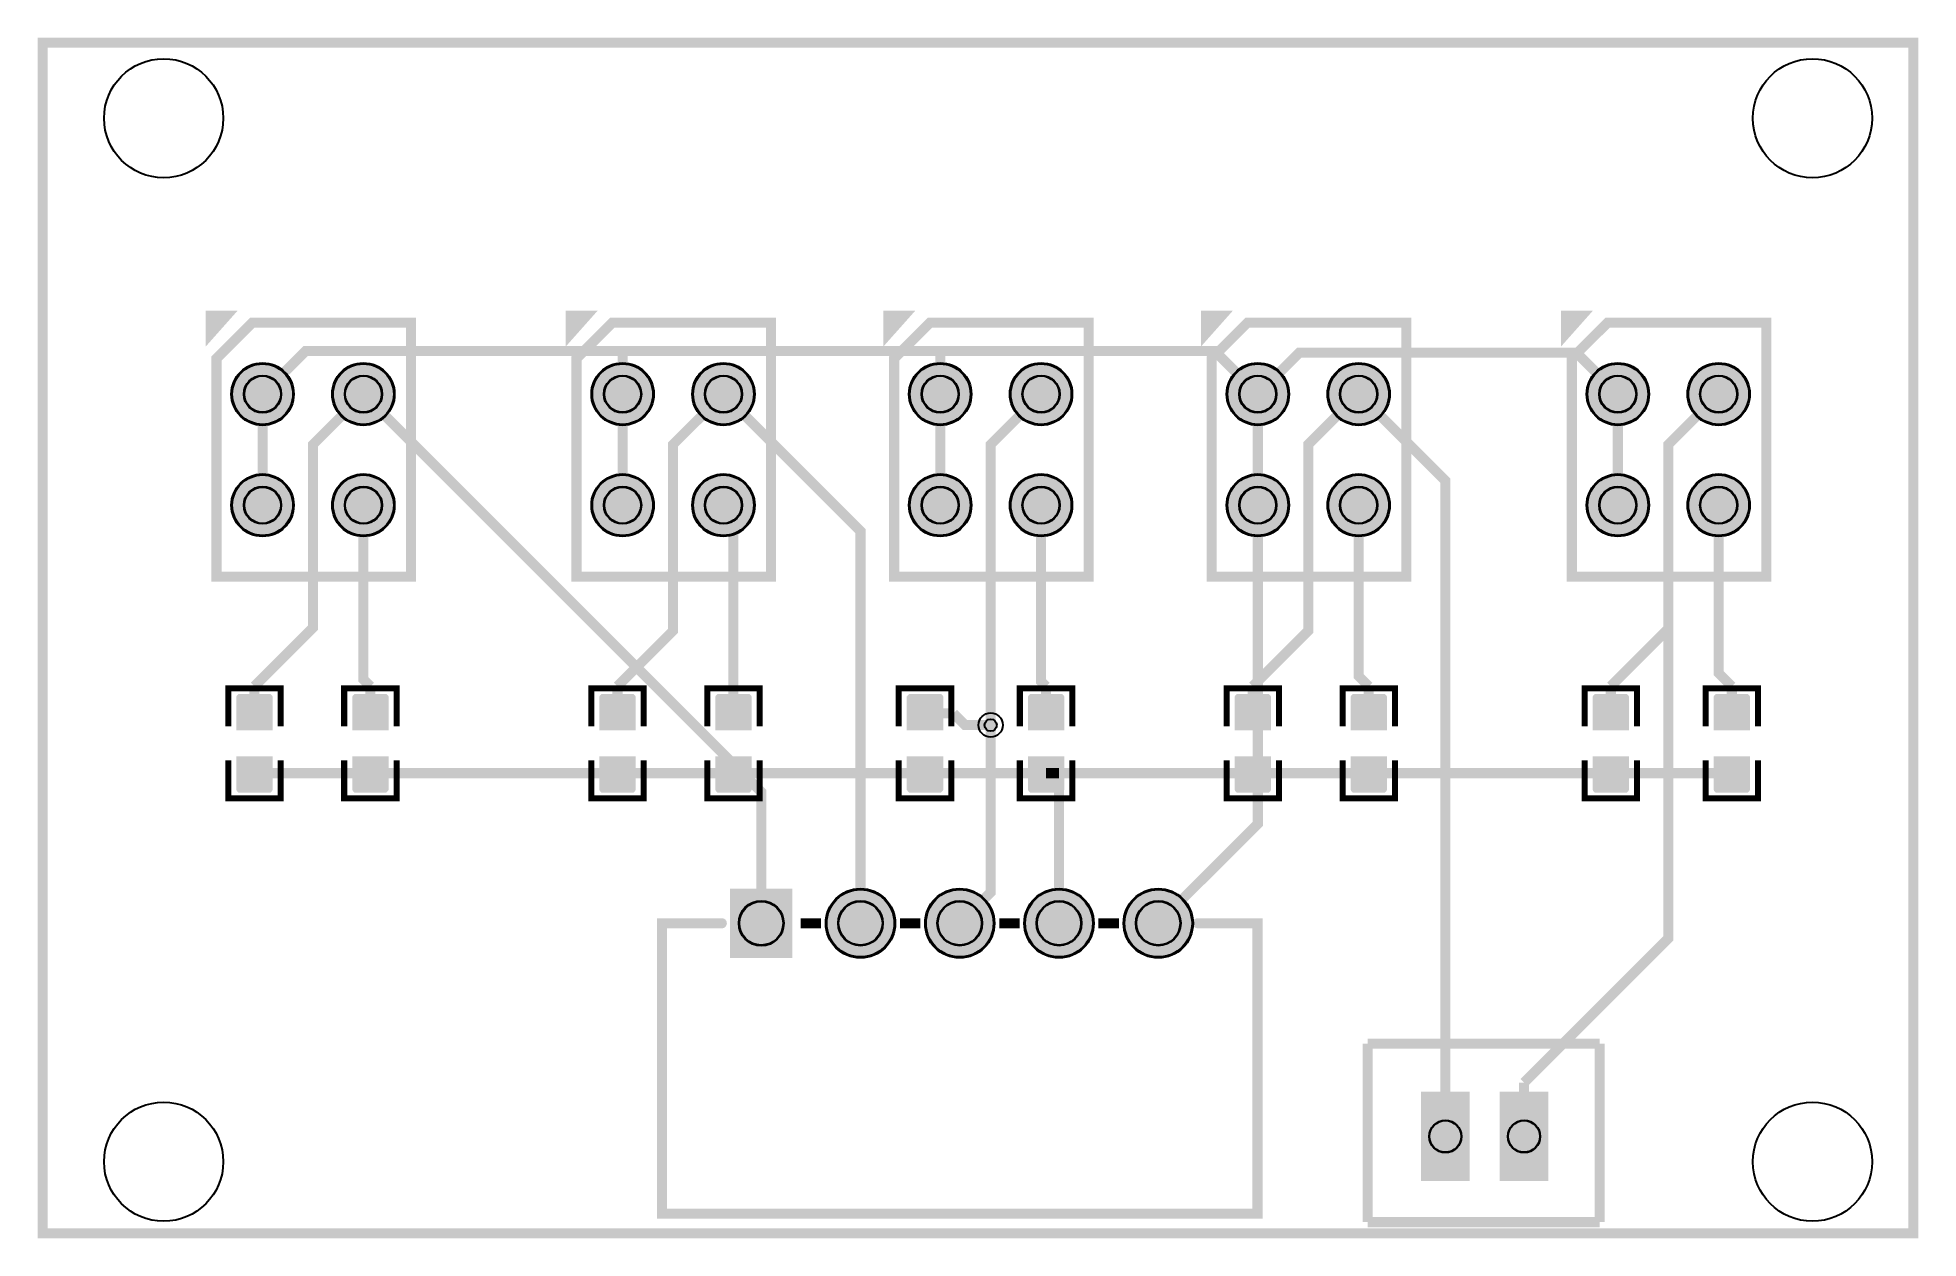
# Model space of a CAD drawing. Header units: millimetres. Extents: x 4.1 to 51.4, y -30.1 to 0.1.
import ezdxf

# ---------------------------------------------------------------- set-up
doc = ezdxf.new("R2010")
doc.units = ezdxf.units.MM
for name, color, linetype, true_color in [('BoardOutLine', 7, 'Continuous', 0xff00ff), ('BottomLayer', 7, 'Continuous', 0x0000ff), ('BottomSolderMaskLayer', 7, 'Continuous', 0xaa00ff), ('Document', 7, 'Continuous', 0xffffff), ('Hole', 7, 'Continuous', 0x222222), ('Multi-Layer', 7, 'Continuous', 0xc0c0c0), ('TopLayer', 7, 'Continuous', 0xff0000), ('TopPasteMaskLayer', 7, 'Continuous', 0x808080), ('TopSilkLayer', 7, 'Continuous', 0xffcc00), ('TopSolderMaskLayer', 7, 'Continuous', 0x800080)]:
    doc.layers.add(name, color=color, linetype=linetype, true_color=true_color)

msp = doc.modelspace()

# ---------------------------------------------------------------- hatches: boundary and pattern name
at = {"layer": 'BottomSolderMaskLayer'}
for points in [[(8.943, -8.855, 1), (10.517, -8.855, 1)], [(11.483, -8.855, 1), (13.057, -8.855, 1)], [(18.01, -8.855, 1), (19.585, -8.855, 1)], [(20.55, -8.855, 1), (22.125, -8.855, 1)], [(26.011, -8.855, 1), (27.585, -8.855, 1)], [(28.551, -8.855, 1), (30.125, -8.855, 1)], [(34.011, -8.855, 1), (35.585, -8.855, 1)], [(36.551, -8.855, 1), (38.125, -8.855, 1)], [(43.079, -8.855, 1), (44.654, -8.855, 1)], [(45.619, -8.855, 1), (47.194, -8.855, 1)], [(8.943, -11.655, 1), (10.517, -11.655, 1)], [(11.483, -11.655, 1), (13.057, -11.655, 1)], [(18.01, -11.655, 1), (19.585, -11.655, 1)], [(20.55, -11.655, 1), (22.125, -11.655, 1)], [(26.011, -11.655, 1), (27.585, -11.655, 1)], [(28.551, -11.655, 1), (30.125, -11.655, 1)], [(34.011, -11.655, 1), (35.585, -11.655, 1)], [(36.551, -11.655, 1), (38.125, -11.655, 1)], [(43.079, -11.655, 1), (44.654, -11.655, 1)], [(45.619, -11.655, 1), (47.194, -11.655, 1)], [(21.503, -21.312), (23.077, -21.312), (23.077, -23.062), (21.503, -23.062)], [(23.915, -22.187, 1), (25.665, -22.187, 1)], [(26.415, -22.187, 1), (28.165, -22.187, 1)], [(28.915, -22.187, 1), (30.665, -22.187, 1)], [(31.415, -22.187, 1), (33.165, -22.187, 1)], [(38.909, -28.684), (38.909, -26.434), (40.136, -26.434), (40.136, -28.684)], [(40.89, -28.684), (40.89, -26.434), (42.117, -26.434), (42.117, -28.684)]]:
    msp.add_hatch(color=256, dxfattribs=at).paths.add_polyline_path(points)
at = {"layer": 'Document'}
for points in [[(9.1, -6.755), (8.3, -6.755), (8.3, -7.655)], [(18.168, -6.755), (17.368, -6.755), (17.368, -7.655)], [(26.168, -6.755), (25.368, -6.755), (25.368, -7.655)], [(34.168, -6.755), (33.368, -6.755), (33.368, -7.655)], [(43.236, -6.755), (42.436, -6.755), (42.436, -7.655)], [(21.297, -22.314), (19.917, -22.314), (19.917, -29.38), (34.663, -29.38), (34.663, -22.314), (33.283, -22.314), (33.267, -22.313), (33.25, -22.31), (33.235, -22.304), (33.22, -22.297), (33.206, -22.288), (33.193, -22.277), (33.182, -22.264), (33.173, -22.25), (33.166, -22.236), (33.161, -22.22), (33.157, -22.204), (33.156, -22.187), (33.157, -22.17), (33.161, -22.154), (33.166, -22.138), (33.173, -22.123), (33.182, -22.11), (33.193, -22.097), (33.206, -22.086), (33.22, -22.077), (33.235, -22.07), (33.25, -22.064), (33.267, -22.061), (33.283, -22.06), (34.79, -22.06), (34.807, -22.061), (34.823, -22.064), (34.839, -22.07), (34.854, -22.077), (34.867, -22.086), (34.88, -22.097), (34.891, -22.11), (34.9, -22.123), (34.907, -22.138), (34.913, -22.154), (34.916, -22.17), (34.917, -22.187), (34.917, -29.507), (34.916, -29.524), (34.913, -29.54), (34.907, -29.556), (34.9, -29.57), (34.891, -29.584), (34.88, -29.597), (34.867, -29.608), (34.854, -29.617), (34.839, -29.624), (34.823, -29.63), (34.807, -29.633), (34.79, -29.634), (19.79, -29.634), (19.774, -29.633), (19.757, -29.63), (19.741, -29.624), (19.727, -29.617), (19.713, -29.608), (19.7, -29.597), (19.689, -29.584), (19.68, -29.57), (19.673, -29.556), (19.667, -29.54), (19.664, -29.524), (19.663, -29.507), (19.663, -22.187), (19.664, -22.17), (19.667, -22.154), (19.673, -22.138), (19.68, -22.123), (19.689, -22.11), (19.7, -22.097), (19.713, -22.086), (19.727, -22.077), (19.741, -22.07), (19.757, -22.064), (19.774, -22.061), (19.79, -22.06), (21.297, -22.06), (21.314, -22.061), (21.33, -22.064), (21.346, -22.07), (21.36, -22.077), (21.374, -22.086), (21.387, -22.097), (21.398, -22.11), (21.407, -22.123), (21.414, -22.138), (21.42, -22.154), (21.423, -22.17), (21.424, -22.187), (21.423, -22.204), (21.42, -22.22), (21.414, -22.236), (21.407, -22.25), (21.398, -22.264), (21.387, -22.277), (21.374, -22.288), (21.36, -22.297), (21.346, -22.304), (21.33, -22.31), (21.314, -22.313), (21.297, -22.314)]]:
    msp.add_hatch(color=256, dxfattribs=at).paths.add_polyline_path(points)
at = {"layer": 'Multi-Layer'}
for points in [[(8.968, -8.855, 1), (10.492, -8.855, 1)], [(11.508, -8.855, 1), (13.032, -8.855, 1)], [(18.036, -8.855, 1), (19.56, -8.855, 1)], [(20.576, -8.855, 1), (22.1, -8.855, 1)], [(26.036, -8.855, 1), (27.56, -8.855, 1)], [(28.576, -8.855, 1), (30.1, -8.855, 1)], [(34.036, -8.855, 1), (35.56, -8.855, 1)], [(36.576, -8.855, 1), (38.1, -8.855, 1)], [(43.104, -8.855, 1), (44.628, -8.855, 1)], [(45.644, -8.855, 1), (47.168, -8.855, 1)], [(8.968, -11.655, 1), (10.492, -11.655, 1)], [(11.508, -11.655, 1), (13.032, -11.655, 1)], [(18.036, -11.655, 1), (19.56, -11.655, 1)], [(20.576, -11.655, 1), (22.1, -11.655, 1)], [(26.036, -11.655, 1), (27.56, -11.655, 1)], [(28.576, -11.655, 1), (30.1, -11.655, 1)], [(34.036, -11.655, 1), (35.56, -11.655, 1)], [(36.576, -11.655, 1), (38.1, -11.655, 1)], [(43.104, -11.655, 1), (44.628, -11.655, 1)], [(45.644, -11.655, 1), (47.168, -11.655, 1)], [(21.528, -21.337), (23.052, -21.337), (23.052, -23.037), (21.528, -23.037)], [(23.94, -22.187, 1), (25.64, -22.187, 1)], [(26.44, -22.187, 1), (28.14, -22.187, 1)], [(28.94, -22.187, 1), (30.64, -22.187, 1)], [(31.44, -22.187, 1), (33.14, -22.187, 1)], [(38.923, -28.639), (38.923, -26.48), (40.122, -26.48), (40.122, -28.639)], [(40.904, -28.639), (40.904, -26.48), (42.103, -26.48), (42.103, -28.639)]]:
    msp.add_hatch(color=256, dxfattribs=at).paths.add_polyline_path(points)
at = {"layer": 'TopLayer'}
for points in [[(9.093, -17.303), (9.957, -17.303), (9.957, -16.497), (9.093, -16.497)], [(12.878, -17.303), (12.014, -17.303), (12.014, -16.497), (12.878, -16.497)], [(18.237, -17.303), (19.101, -17.303), (19.101, -16.497), (18.237, -16.497)], [(22.022, -17.303), (21.158, -17.303), (21.158, -16.497), (22.022, -16.497)], [(25.984, -17.303), (26.848, -17.303), (26.848, -16.497), (25.984, -16.497)], [(29.896, -17.303), (29.032, -17.303), (29.032, -16.497), (29.896, -16.497)], [(34.239, -17.303), (35.103, -17.303), (35.103, -16.497), (34.239, -16.497)], [(38.024, -17.303), (37.16, -17.303), (37.16, -16.497), (38.024, -16.497)], [(43.256, -17.303), (44.12, -17.303), (44.12, -16.497), (43.256, -16.497)], [(47.168, -17.303), (46.304, -17.303), (46.304, -16.497), (47.168, -16.497)], [(9.093, -18.003), (9.957, -18.003), (9.957, -18.81), (9.093, -18.81)], [(12.878, -18.003), (12.014, -18.003), (12.014, -18.81), (12.878, -18.81)], [(18.237, -18.003), (19.101, -18.003), (19.101, -18.81), (18.237, -18.81)], [(22.022, -18.003), (21.158, -18.003), (21.158, -18.81), (22.022, -18.81)], [(25.984, -18.003), (26.848, -18.003), (26.848, -18.81), (25.984, -18.81)], [(29.896, -18.003), (29.032, -18.003), (29.032, -18.81), (29.896, -18.81)], [(34.239, -18.003), (35.103, -18.003), (35.103, -18.81), (34.239, -18.81)], [(38.024, -18.003), (37.16, -18.003), (37.16, -18.81), (38.024, -18.81)], [(43.256, -18.003), (44.12, -18.003), (44.12, -18.81), (43.256, -18.81)], [(47.168, -18.003), (46.304, -18.003), (46.304, -18.81), (47.168, -18.81)]]:
    msp.add_hatch(color=256, dxfattribs=at).paths.add_polyline_path(points)
at = {"layer": 'TopPasteMaskLayer'}
for points in [[(9.075, -16.458), (9.075, -17.258), (9.125, -17.308), (9.353, -17.308), (9.353, -16.938), (9.683, -16.938), (9.683, -17.308), (9.925, -17.308), (9.975, -17.258), (9.975, -16.458), (9.925, -16.408), (9.125, -16.408)], [(11.996, -16.458), (11.996, -17.258), (12.046, -17.308), (12.274, -17.308), (12.274, -16.938), (12.604, -16.938), (12.604, -17.308), (12.846, -17.308), (12.896, -17.258), (12.896, -16.458), (12.846, -16.408), (12.046, -16.408)], [(18.219, -16.458), (18.219, -17.258), (18.269, -17.308), (18.497, -17.308), (18.497, -16.938), (18.827, -16.938), (18.827, -17.308), (19.069, -17.308), (19.119, -17.258), (19.119, -16.458), (19.069, -16.408), (18.269, -16.408)], [(21.14, -16.458), (21.14, -17.258), (21.19, -17.308), (21.418, -17.308), (21.418, -16.938), (21.748, -16.938), (21.748, -17.308), (21.99, -17.308), (22.04, -17.258), (22.04, -16.458), (21.99, -16.408), (21.19, -16.408)], [(25.966, -16.458), (25.966, -17.258), (26.016, -17.308), (26.244, -17.308), (26.244, -16.938), (26.574, -16.938), (26.574, -17.308), (26.816, -17.308), (26.866, -17.258), (26.866, -16.458), (26.816, -16.408), (26.016, -16.408)], [(29.014, -16.458), (29.014, -17.258), (29.064, -17.308), (29.292, -17.308), (29.292, -16.938), (29.622, -16.938), (29.622, -17.308), (29.864, -17.308), (29.914, -17.258), (29.914, -16.458), (29.864, -16.408), (29.064, -16.408)], [(34.221, -16.458), (34.221, -17.258), (34.271, -17.308), (34.499, -17.308), (34.499, -16.938), (34.829, -16.938), (34.829, -17.308), (35.071, -17.308), (35.121, -17.258), (35.121, -16.458), (35.071, -16.408), (34.271, -16.408)], [(37.142, -16.458), (37.142, -17.258), (37.192, -17.308), (37.42, -17.308), (37.42, -16.938), (37.75, -16.938), (37.75, -17.308), (37.992, -17.308), (38.042, -17.258), (38.042, -16.458), (37.992, -16.408), (37.192, -16.408)], [(43.238, -16.458), (43.238, -17.258), (43.288, -17.308), (43.516, -17.308), (43.516, -16.938), (43.846, -16.938), (43.846, -17.308), (44.088, -17.308), (44.138, -17.258), (44.138, -16.458), (44.088, -16.408), (43.288, -16.408)], [(46.286, -16.458), (46.286, -17.258), (46.336, -17.308), (46.564, -17.308), (46.564, -16.938), (46.894, -16.938), (46.894, -17.308), (47.136, -17.308), (47.186, -17.258), (47.186, -16.458), (47.136, -16.408), (46.336, -16.408)], [(9.975, -18.848), (9.975, -18.048), (9.925, -17.998), (9.697, -17.998), (9.697, -18.368), (9.367, -18.368), (9.367, -17.998), (9.125, -17.998), (9.075, -18.048), (9.075, -18.848), (9.125, -18.898), (9.925, -18.898)], [(12.896, -18.848), (12.896, -18.048), (12.846, -17.998), (12.618, -17.998), (12.618, -18.368), (12.288, -18.368), (12.288, -17.998), (12.046, -17.998), (11.996, -18.048), (11.996, -18.848), (12.046, -18.898), (12.846, -18.898)], [(19.119, -18.848), (19.119, -18.048), (19.069, -17.998), (18.841, -17.998), (18.841, -18.368), (18.511, -18.368), (18.511, -17.998), (18.269, -17.998), (18.219, -18.048), (18.219, -18.848), (18.269, -18.898), (19.069, -18.898)], [(22.04, -18.848), (22.04, -18.048), (21.99, -17.998), (21.762, -17.998), (21.762, -18.368), (21.432, -18.368), (21.432, -17.998), (21.19, -17.998), (21.14, -18.048), (21.14, -18.848), (21.19, -18.898), (21.99, -18.898)], [(26.866, -18.848), (26.866, -18.048), (26.816, -17.998), (26.588, -17.998), (26.588, -18.368), (26.258, -18.368), (26.258, -17.998), (26.016, -17.998), (25.966, -18.048), (25.966, -18.848), (26.016, -18.898), (26.816, -18.898)], [(29.914, -18.848), (29.914, -18.048), (29.864, -17.998), (29.636, -17.998), (29.636, -18.368), (29.306, -18.368), (29.306, -17.998), (29.064, -17.998), (29.014, -18.048), (29.014, -18.848), (29.064, -18.898), (29.864, -18.898)], [(35.121, -18.848), (35.121, -18.048), (35.071, -17.998), (34.843, -17.998), (34.843, -18.368), (34.513, -18.368), (34.513, -17.998), (34.271, -17.998), (34.221, -18.048), (34.221, -18.848), (34.271, -18.898), (35.071, -18.898)], [(38.042, -18.848), (38.042, -18.048), (37.992, -17.998), (37.764, -17.998), (37.764, -18.368), (37.434, -18.368), (37.434, -17.998), (37.192, -17.998), (37.142, -18.048), (37.142, -18.848), (37.192, -18.898), (37.992, -18.898)], [(44.138, -18.848), (44.138, -18.048), (44.088, -17.998), (43.86, -17.998), (43.86, -18.368), (43.53, -18.368), (43.53, -17.998), (43.288, -17.998), (43.238, -18.048), (43.238, -18.848), (43.288, -18.898), (44.088, -18.898)], [(47.186, -18.848), (47.186, -18.048), (47.136, -17.998), (46.908, -17.998), (46.908, -18.368), (46.578, -18.368), (46.578, -17.998), (46.336, -17.998), (46.286, -18.048), (46.286, -18.848), (46.336, -18.898), (47.136, -18.898)]]:
    msp.add_hatch(color=256, dxfattribs=at).paths.add_polyline_path(points)
at = {"layer": 'TopSolderMaskLayer'}
for points in [[(8.943, -8.855, 1), (10.517, -8.855, 1)], [(11.483, -8.855, 1), (13.057, -8.855, 1)], [(18.01, -8.855, 1), (19.585, -8.855, 1)], [(20.55, -8.855, 1), (22.125, -8.855, 1)], [(26.011, -8.855, 1), (27.585, -8.855, 1)], [(28.551, -8.855, 1), (30.125, -8.855, 1)], [(34.011, -8.855, 1), (35.585, -8.855, 1)], [(36.551, -8.855, 1), (38.125, -8.855, 1)], [(43.079, -8.855, 1), (44.654, -8.855, 1)], [(45.619, -8.855, 1), (47.194, -8.855, 1)], [(8.943, -11.655, 1), (10.517, -11.655, 1)], [(11.483, -11.655, 1), (13.057, -11.655, 1)], [(18.01, -11.655, 1), (19.585, -11.655, 1)], [(20.55, -11.655, 1), (22.125, -11.655, 1)], [(26.011, -11.655, 1), (27.585, -11.655, 1)], [(28.551, -11.655, 1), (30.125, -11.655, 1)], [(34.011, -11.655, 1), (35.585, -11.655, 1)], [(36.551, -11.655, 1), (38.125, -11.655, 1)], [(43.079, -11.655, 1), (44.654, -11.655, 1)], [(45.619, -11.655, 1), (47.194, -11.655, 1)], [(9.066, -17.327), (9.984, -17.327), (9.984, -16.473), (9.066, -16.473)], [(12.905, -17.327), (11.987, -17.327), (11.987, -16.473), (12.905, -16.473)], [(18.21, -17.327), (19.128, -17.327), (19.128, -16.473), (18.21, -16.473)], [(22.049, -17.327), (21.131, -17.327), (21.131, -16.473), (22.049, -16.473)], [(25.957, -17.327), (26.875, -17.327), (26.875, -16.473), (25.957, -16.473)], [(29.923, -17.327), (29.005, -17.327), (29.005, -16.473), (29.923, -16.473)], [(34.212, -17.327), (35.13, -17.327), (35.13, -16.473), (34.212, -16.473)], [(38.051, -17.327), (37.133, -17.327), (37.133, -16.473), (38.051, -16.473)], [(43.229, -17.327), (44.147, -17.327), (44.147, -16.473), (43.229, -16.473)], [(47.195, -17.327), (46.277, -17.327), (46.277, -16.473), (47.195, -16.473)], [(9.066, -17.979), (9.984, -17.979), (9.984, -18.833), (9.066, -18.833)], [(12.905, -17.979), (11.987, -17.979), (11.987, -18.833), (12.905, -18.833)], [(18.21, -17.979), (19.128, -17.979), (19.128, -18.833), (18.21, -18.833)], [(22.049, -17.979), (21.131, -17.979), (21.131, -18.833), (22.049, -18.833)], [(25.957, -17.979), (26.875, -17.979), (26.875, -18.833), (25.957, -18.833)], [(29.923, -17.979), (29.005, -17.979), (29.005, -18.833), (29.923, -18.833)], [(34.212, -17.979), (35.13, -17.979), (35.13, -18.833), (34.212, -18.833)], [(38.051, -17.979), (37.133, -17.979), (37.133, -18.833), (38.051, -18.833)], [(43.229, -17.979), (44.147, -17.979), (44.147, -18.833), (43.229, -18.833)], [(47.195, -17.979), (46.277, -17.979), (46.277, -18.833), (47.195, -18.833)], [(21.503, -21.312), (23.077, -21.312), (23.077, -23.062), (21.503, -23.062)], [(23.915, -22.187, 1), (25.665, -22.187, 1)], [(26.415, -22.187, 1), (28.165, -22.187, 1)], [(28.915, -22.187, 1), (30.665, -22.187, 1)], [(31.415, -22.187, 1), (33.165, -22.187, 1)], [(38.909, -28.684), (38.909, -26.434), (40.136, -26.434), (40.136, -28.684)], [(40.89, -28.684), (40.89, -26.434), (42.117, -26.434), (42.117, -28.684)]]:
    msp.add_hatch(color=256, dxfattribs=at).paths.add_polyline_path(points)

# ---------------------------------------------------------------- linework, layer by layer
at = {"layer": 'BoardOutLine', "const_width": 0.254}
msp.add_lwpolyline([(4.191, 0), (51.308, 0), (51.308, -30), (4.191, -30), (4.191, 0), (4.191, 0)], close=True, dxfattribs=at)
at = {"layer": 'BottomLayer', "const_width": 0.254}
for points in [[(12.27, -8.855), (22.29, -18.875), (22.29, -22.187)], [(18.798, -8.855), (18.798, -11.655)], [(21.338, -8.855), (24.79, -12.307), (24.79, -22.187)], [(26.798, -8.855), (26.798, -11.655)], [(29.338, -8.855), (28.068, -10.125), (28.068, -17.194)], [(34.798, -8.855), (34.798, -11.655)], [(39.522, -27.559), (39.522, -11.039), (37.338, -8.855)], [(41.504, -26.2), (45.136, -22.568), (45.136, -10.125), (46.406, -8.855)], [(43.866, -8.855), (43.866, -11.655)], [(34.798, -11.655), (34.798, -19.679), (32.29, -22.187)], [(28.068, -17.194), (28.068, -21.409), (27.29, -22.187)], [(41.504, -27.559), (41.504, -26.2)]]:
    msp.add_lwpolyline(points, dxfattribs=at)
at = {"layer": 'BottomSolderMaskLayer'}
for centre, radius in [((9.73, -8.855), 0.787), ((9.73, -8.855), 0.472), ((12.27, -8.855), 0.787), ((12.27, -8.855), 0.472), ((18.798, -8.855), 0.787), ((18.798, -8.855), 0.472), ((21.338, -8.855), 0.787), ((21.338, -8.855), 0.472), ((26.798, -8.855), 0.787), ((26.798, -8.855), 0.472), ((29.338, -8.855), 0.787), ((29.338, -8.855), 0.472), ((34.798, -8.855), 0.787), ((34.798, -8.855), 0.472), ((37.338, -8.855), 0.787), ((37.338, -8.855), 0.472), ((43.866, -8.855), 0.787), ((43.866, -8.855), 0.472), ((46.406, -8.855), 0.787), ((46.406, -8.855), 0.472), ((9.73, -11.655), 0.787), ((12.27, -11.655), 0.787), ((18.798, -11.655), 0.787), ((21.338, -11.655), 0.787), ((26.798, -11.655), 0.787), ((29.338, -11.655), 0.787), ((34.798, -11.655), 0.787), ((37.338, -11.655), 0.787), ((43.866, -11.655), 0.787), ((46.406, -11.655), 0.787), ((9.73, -11.655), 0.472), ((12.27, -11.655), 0.472), ((18.798, -11.655), 0.472), ((21.338, -11.655), 0.472), ((26.798, -11.655), 0.472), ((29.338, -11.655), 0.472), ((34.798, -11.655), 0.472), ((37.338, -11.655), 0.472), ((43.866, -11.655), 0.472), ((46.406, -11.655), 0.472), ((24.79, -22.187), 0.875), ((27.29, -22.187), 0.875), ((29.79, -22.187), 0.875), ((32.29, -22.187), 0.875), ((22.29, -22.187), 0.568), ((24.79, -22.187), 0.566), ((27.29, -22.187), 0.566), ((29.79, -22.187), 0.566), ((32.29, -22.187), 0.566), ((39.522, -27.559), 0.408), ((41.504, -27.559), 0.408)]:
    msp.add_circle(centre, radius, dxfattribs=at)
at = {"layer": 'Hole'}
msp.add_circle((28.068, -17.194), 0.153, dxfattribs=at)
at = {"layer": 'Multi-Layer'}
for centre, radius in [((7.239, -1.905), 1.5), ((48.768, -1.905), 1.5), ((9.73, -8.855), 0.762), ((9.73, -8.855), 0.457), ((12.27, -8.855), 0.762), ((12.27, -8.855), 0.457), ((18.798, -8.855), 0.762), ((18.798, -8.855), 0.457), ((21.338, -8.855), 0.762), ((21.338, -8.855), 0.457), ((26.798, -8.855), 0.762), ((26.798, -8.855), 0.457), ((29.338, -8.855), 0.762), ((29.338, -8.855), 0.457), ((34.798, -8.855), 0.762), ((34.798, -8.855), 0.457), ((37.338, -8.855), 0.762), ((37.338, -8.855), 0.457), ((43.866, -8.855), 0.762), ((43.866, -8.855), 0.457), ((46.406, -8.855), 0.762), ((46.406, -8.855), 0.457), ((9.73, -11.655), 0.762), ((12.27, -11.655), 0.762), ((18.798, -11.655), 0.762), ((21.338, -11.655), 0.762), ((26.798, -11.655), 0.762), ((29.338, -11.655), 0.762), ((34.798, -11.655), 0.762), ((37.338, -11.655), 0.762), ((43.866, -11.655), 0.762), ((46.406, -11.655), 0.762), ((9.73, -11.655), 0.457), ((12.27, -11.655), 0.457), ((18.798, -11.655), 0.457), ((21.338, -11.655), 0.457), ((26.798, -11.655), 0.457), ((29.338, -11.655), 0.457), ((34.798, -11.655), 0.457), ((37.338, -11.655), 0.457), ((43.866, -11.655), 0.457), ((46.406, -11.655), 0.457), ((28.068, -17.194), 0.305), ((22.29, -22.187), 0.55), ((24.79, -22.187), 0.85), ((24.79, -22.187), 0.55), ((27.29, -22.187), 0.85), ((27.29, -22.187), 0.55), ((29.79, -22.187), 0.85), ((29.79, -22.187), 0.55), ((32.29, -22.187), 0.85), ((32.29, -22.187), 0.55), ((7.239, -28.194), 1.5), ((48.768, -28.194), 1.5), ((39.522, -27.559), 0.399), ((41.504, -27.559), 0.399)]:
    msp.add_circle(centre, radius, dxfattribs=at)
at = {"layer": 'TopLayer', "const_width": 0.254}
for points in [[(18.798, -7.767), (10.819, -7.767), (9.73, -8.855)], [(18.798, -7.767), (18.798, -8.855)], [(18.798, -7.767), (26.798, -7.767)], [(26.798, -7.767), (26.798, -8.855)], [(26.798, -7.767), (33.71, -7.767), (34.798, -8.855)], [(43.866, -8.855), (42.823, -7.812), (35.841, -7.812), (34.798, -8.855)], [(12.27, -8.855), (11, -10.125), (11, -14.742), (9.525, -16.217)], [(9.73, -8.855), (9.73, -11.655)], [(18.669, -16.217), (20.068, -14.819), (20.068, -10.125), (21.338, -8.855)], [(34.671, -16.217), (36.068, -14.82), (36.068, -10.125), (37.338, -8.855)], [(43.688, -16.217), (45.136, -14.769), (45.136, -10.125), (46.406, -8.855)], [(12.27, -11.655), (12.27, -16.041), (12.446, -16.217)], [(21.59, -16.9), (21.59, -11.907), (21.338, -11.655)], [(29.464, -16.217), (29.338, -16.091), (29.338, -11.655)], [(37.592, -16.217), (37.338, -15.963), (37.338, -11.655)], [(46.736, -16.217), (46.406, -15.887), (46.406, -11.655)], [(9.525, -16.9), (9.525, -16.217)], [(12.446, -16.9), (12.446, -16.217)], [(18.669, -16.9), (18.669, -16.217)], [(29.464, -16.9), (29.464, -16.217)], [(34.671, -16.9), (34.671, -16.217)], [(37.592, -16.9), (37.592, -16.217)], [(43.688, -16.9), (43.688, -16.217)], [(46.736, -16.9), (46.736, -16.217)], [(26.416, -16.9), (27.127, -16.9)], [(27.127, -16.9), (27.422, -17.194), (28.068, -17.194)], [(12.446, -18.406), (9.525, -18.406)], [(18.669, -18.406), (12.446, -18.406)], [(21.59, -18.406), (18.669, -18.406)], [(26.416, -18.406), (21.59, -18.406)], [(26.416, -18.406), (29.464, -18.406)], [(29.464, -18.406), (29.79, -18.406)], [(29.79, -18.406), (29.79, -22.187)], [(29.79, -18.406), (34.671, -18.406)], [(34.671, -18.406), (37.592, -18.406)], [(37.592, -18.406), (43.688, -18.406)], [(43.688, -18.406), (46.736, -18.406)]]:
    msp.add_lwpolyline(points, dxfattribs=at)
at = {"layer": 'TopSilkLayer', "const_width": 0.254}
for points in [[(13.47, -13.455), (8.57, -13.455), (8.57, -7.955), (9.47, -7.055), (13.47, -7.055), (13.47, -13.455)], [(22.538, -13.455), (17.638, -13.455), (17.638, -7.955), (18.538, -7.055), (22.538, -7.055), (22.538, -13.455)], [(30.538, -13.455), (25.638, -13.455), (25.638, -7.955), (26.538, -7.055), (30.538, -7.055), (30.538, -13.455)], [(38.538, -13.455), (33.638, -13.455), (33.638, -7.955), (34.538, -7.055), (38.538, -7.055), (38.538, -13.455)], [(47.606, -13.455), (42.706, -13.455), (42.706, -7.955), (43.606, -7.055), (47.606, -7.055), (47.606, -13.455)]]:
    msp.add_lwpolyline(points, close=True, dxfattribs=at)
at = {"layer": 'TopSilkLayer'}
for points, const_width in [([(8.864, -17.227), (8.864, -16.268), (10.186, -16.268), (10.186, -17.227)], 0.152), ([(13.107, -17.227), (13.107, -16.268), (11.785, -16.268), (11.785, -17.227)], 0.152), ([(18.008, -17.227), (18.008, -16.268), (19.33, -16.268), (19.33, -17.227)], 0.152), ([(22.251, -17.227), (22.251, -16.268), (20.929, -16.268), (20.929, -17.227)], 0.152), ([(25.755, -17.227), (25.755, -16.268), (27.077, -16.268), (27.077, -17.227)], 0.152), ([(30.125, -17.227), (30.125, -16.268), (28.803, -16.268), (28.803, -17.227)], 0.152), ([(34.01, -17.227), (34.01, -16.268), (35.332, -16.268), (35.332, -17.227)], 0.152), ([(38.253, -17.227), (38.253, -16.268), (36.931, -16.268), (36.931, -17.227)], 0.152), ([(43.027, -17.227), (43.027, -16.268), (44.349, -16.268), (44.349, -17.227)], 0.152), ([(47.397, -17.227), (47.397, -16.268), (46.075, -16.268), (46.075, -17.227)], 0.152), ([(8.864, -18.079), (8.864, -19.038), (10.186, -19.038), (10.186, -18.079)], 0.152), ([(13.107, -18.079), (13.107, -19.038), (11.785, -19.038), (11.785, -18.079)], 0.152), ([(18.008, -18.079), (18.008, -19.038), (19.33, -19.038), (19.33, -18.079)], 0.152), ([(22.251, -18.079), (22.251, -19.038), (20.929, -19.038), (20.929, -18.079)], 0.152), ([(25.755, -18.079), (25.755, -19.038), (27.077, -19.038), (27.077, -18.079)], 0.152), ([(30.125, -18.079), (30.125, -19.038), (28.803, -19.038), (28.803, -18.079)], 0.152), ([(34.01, -18.079), (34.01, -19.038), (35.332, -19.038), (35.332, -18.079)], 0.152), ([(38.253, -18.079), (38.253, -19.038), (36.931, -19.038), (36.931, -18.079)], 0.152), ([(43.027, -18.079), (43.027, -19.038), (44.349, -19.038), (44.349, -18.079)], 0.152), ([(47.397, -18.079), (47.397, -19.038), (46.075, -19.038), (46.075, -18.079)], 0.152), ([(21.297, -22.187), (19.79, -22.187), (19.79, -29.507), (34.79, -29.507), (34.79, -22.187), (33.283, -22.187)], 0.254), ([(23.797, -22.187), (23.283, -22.187)], 0.254), ([(26.297, -22.187), (25.783, -22.187)], 0.254), ([(28.797, -22.187), (28.283, -22.187)], 0.254), ([(31.297, -22.187), (30.783, -22.187)], 0.254), ([(37.567, -25.222), (43.409, -25.222)], 0.254), ([(37.567, -29.718), (37.567, -25.222)], 0.254), ([(43.409, -25.222), (43.409, -29.718)], 0.254), ([(43.409, -29.718), (37.567, -29.718)], 0.254)]:
    msp.add_lwpolyline(points, dxfattribs=dict(at, const_width=const_width))
at = {"layer": 'TopSolderMaskLayer'}
for centre, radius in [((9.73, -8.855), 0.787), ((9.73, -8.855), 0.472), ((12.27, -8.855), 0.787), ((12.27, -8.855), 0.472), ((18.798, -8.855), 0.787), ((18.798, -8.855), 0.472), ((21.338, -8.855), 0.787), ((21.338, -8.855), 0.472), ((26.798, -8.855), 0.787), ((26.798, -8.855), 0.472), ((29.338, -8.855), 0.787), ((29.338, -8.855), 0.472), ((34.798, -8.855), 0.787), ((34.798, -8.855), 0.472), ((37.338, -8.855), 0.787), ((37.338, -8.855), 0.472), ((43.866, -8.855), 0.787), ((43.866, -8.855), 0.472), ((46.406, -8.855), 0.787), ((46.406, -8.855), 0.472), ((9.73, -11.655), 0.787), ((12.27, -11.655), 0.787), ((18.798, -11.655), 0.787), ((21.338, -11.655), 0.787), ((26.798, -11.655), 0.787), ((29.338, -11.655), 0.787), ((34.798, -11.655), 0.787), ((37.338, -11.655), 0.787), ((43.866, -11.655), 0.787), ((46.406, -11.655), 0.787), ((9.73, -11.655), 0.472), ((12.27, -11.655), 0.472), ((18.798, -11.655), 0.472), ((21.338, -11.655), 0.472), ((26.798, -11.655), 0.472), ((29.338, -11.655), 0.472), ((34.798, -11.655), 0.472), ((37.338, -11.655), 0.472), ((43.866, -11.655), 0.472), ((46.406, -11.655), 0.472), ((24.79, -22.187), 0.875), ((27.29, -22.187), 0.875), ((29.79, -22.187), 0.875), ((32.29, -22.187), 0.875), ((22.29, -22.187), 0.568), ((24.79, -22.187), 0.566), ((27.29, -22.187), 0.566), ((29.79, -22.187), 0.566), ((32.29, -22.187), 0.566), ((39.522, -27.559), 0.408), ((41.504, -27.559), 0.408)]:
    msp.add_circle(centre, radius, dxfattribs=at)

doc.saveas('drawing.dxf')
